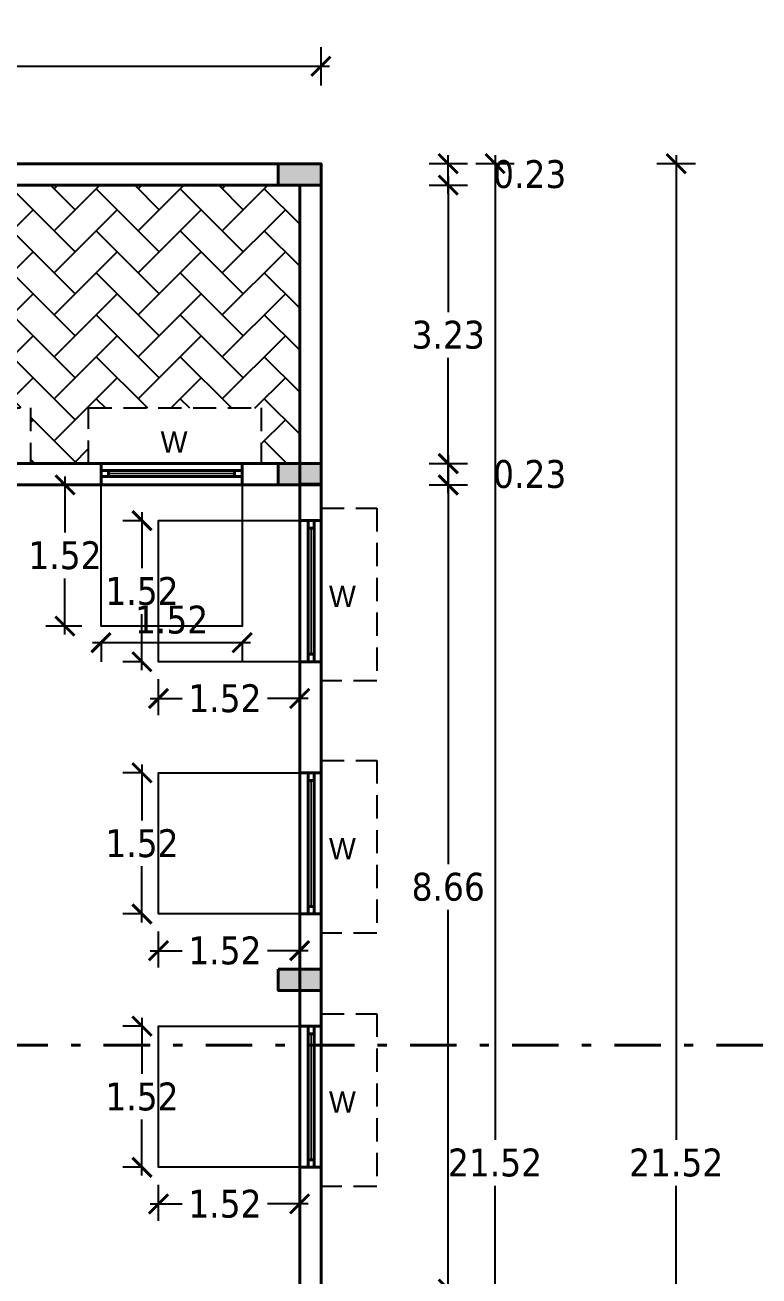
# Model space of a CAD drawing. Header units: metres. Extents: x 2770 to 3790, y -2264 to -643.
# Drawn here: x 3750.41 to 3758.31, y -2250.37 to -2236.9 of the extents above; entities that cross this region are included whole.
import ezdxf

# ---------------------------------------------------------------- set-up
doc = ezdxf.new("R2010")
doc.units = ezdxf.units.M
doc.header["$MEASUREMENT"] = 0
doc.header["$PDMODE"] = 2
doc.linetypes.add('( Hidden )', pattern=[0.375, 0.25, -0.125])
doc.linetypes.add('DASHDOT', pattern=[1, 0.5, -0.25, 0, -0.25])
for name, color, linetype in [('BLK_1_FLR_1_BLT_UP_AREA', 18, 'Continuous'), ('BLK_1_FLR_1_CARPET_AREA', 18, 'Continuous'), ('BLK_1_FLR_1_REGULAR_ROOM_1', 2, 'Continuous'), ('BLK_1_FLR_1_ROOM_1_LIGHT_VENTILATION_1', 2, 'Continuous')]:
    doc.layers.add(name, color=color, linetype=linetype)
doc.styles.add('CEN-GOT', font='arialbd.ttf')
doc.styles.add('STYLE1', font='tahoma.ttf', dxfattribs={"height": 0.4})
doc.styles.add('STYLE2', font='tahoma.ttf', dxfattribs={"height": 0.3})
doc.dimstyles.new('STY', dxfattribs={"dimscale": 0.9, "dimtxt": 0.23, "dimasz": 0.18, "dimexe": 0.15, "dimexo": 0.6, "dimgap": 0.1, "dimtad": 1, "dimtih": 1, "dimtoh": 1, "dimzin": 0, "dimdsep": 46, "dimtxsty": 'STYLE1', "dimblk": 'CLOSEDBLANK', "dimcen": 0.09375, "dimdle": 0.1, "dimse1": 1, "dimse2": 1, "dimadec": 0, "dimazin": 0, "dimtfac": 1, "dimtmove": 2, "dimatfit": 2, "dimfxl": 0, "dimtolj": 1, "dimtzin": 0, "dimarcsym": 0})

# ---------------------------------------------------------------- blocks, each defined once
blk = doc.blocks.new('_ArchTick')
at = {"color": 0, "lineweight": 0, "const_width": 0.15}
blk.add_lwpolyline([(-0.5, -0.5), (0.5, 0.5)], dxfattribs=at)
blk = doc.blocks.new('*D353')
at = {"color": 0, "lineweight": -2}
for p, q in [((3742.704, -2237.549), (3742.704, -2237.135)), ((3753.594, -2237.549), (3753.594, -2237.135)), ((3742.614, -2237.342), (3753.684, -2237.342))]:
    blk.add_line(p, q, dxfattribs=at)
at = {"layer": 'Defpoints', "color": 0, "linetype": 'ByBlock', "lineweight": -3}
for p in [(3753.594, -2237.342), (3742.704, -2240.182), (3753.594, -2240.182)]:
    blk.add_point(p, dxfattribs=at)
at = {"color": 0, "linetype": 'ByBlock', "lineweight": -2, "xscale": 0.207, "yscale": 0.207, "zscale": 0.207, "rotation": 180}
blk.add_blockref('_ArchTick', (3742.704, -2237.342), dxfattribs=at)
at = {"color": 0, "linetype": 'ByBlock', "lineweight": -2, "xscale": 0.207, "yscale": 0.207, "zscale": 0.207}
blk.add_blockref('_ArchTick', (3753.594, -2237.342), dxfattribs=at)
at = {"color": 0, "linetype": 'ByBlock', "lineweight": -3, "insert": (3748.149, -2237.095), "char_height": 0.3, "attachment_point": 5, "style": 'STYLE2'}
blk.add_mtext('\\A1;10.89', dxfattribs=at)
blk = doc.blocks.new('*D354')
at = {"color": 0, "lineweight": -2}
for p, q in [((3754.964, -2241.531), (3754.964, -2241.941)), ((3754.757, -2241.621), (3755.171, -2241.621)), ((3754.757, -2241.851), (3755.171, -2241.851))]:
    blk.add_line(p, q, dxfattribs=at)
at = {"layer": 'Defpoints', "color": 0, "linetype": 'ByBlock', "lineweight": -3}
for p in [(3752.951, -2241.621), (3752.951, -2241.851), (3754.964, -2241.851)]:
    blk.add_point(p, dxfattribs=at)
at = {"color": 0, "linetype": 'ByBlock', "lineweight": -2, "xscale": 0.207, "yscale": 0.207, "zscale": 0.207}
for p, rotation in [((3754.964, -2241.621), 90), ((3754.964, -2241.851), 270)]:
    blk.add_blockref('_ArchTick', p, dxfattribs=dict(at, rotation=rotation))
at = {"color": 0, "linetype": 'ByBlock', "lineweight": -3, "insert": (3755.841, -2241.736), "char_height": 0.3, "attachment_point": 5, "style": 'STYLE2'}
blk.add_mtext('\\A1;0.23', dxfattribs=at)
blk = doc.blocks.new('*D355')
at = {"color": 0, "lineweight": -2}
for p, q in [((3754.964, -2238.531), (3754.964, -2239.99)), ((3754.757, -2238.621), (3755.171, -2238.621)), ((3754.964, -2241.941), (3754.964, -2240.483)), ((3754.757, -2241.851), (3755.171, -2241.851))]:
    blk.add_line(p, q, dxfattribs=at)
at = {"layer": 'Defpoints', "color": 0, "linetype": 'ByBlock', "lineweight": -3}
for p in [(3753.06, -2238.621), (3754.964, -2238.621), (3752.951, -2241.851)]:
    blk.add_point(p, dxfattribs=at)
at = {"color": 0, "linetype": 'ByBlock', "lineweight": -2, "xscale": 0.207, "yscale": 0.207, "zscale": 0.207}
for p, rotation in [((3754.964, -2238.621), 90), ((3754.964, -2241.851), 270)]:
    blk.add_blockref('_ArchTick', p, dxfattribs=dict(at, rotation=rotation))
at = {"color": 0, "linetype": 'ByBlock', "lineweight": -3, "insert": (3754.964, -2240.236), "char_height": 0.3, "attachment_point": 5, "style": 'STYLE2'}
blk.add_mtext('\\A1;3.23', dxfattribs=at)
blk = doc.blocks.new('*D356')
at = {"color": 0, "lineweight": -2}
for p, q in [((3754.964, -2238.711), (3754.964, -2238.301)), ((3754.757, -2238.391), (3755.171, -2238.391)), ((3754.757, -2238.621), (3755.171, -2238.621))]:
    blk.add_line(p, q, dxfattribs=at)
at = {"layer": 'Defpoints', "color": 0, "linetype": 'ByBlock', "lineweight": -3}
for p in [(3752.664, -2238.391), (3754.964, -2238.391), (3753.06, -2238.621)]:
    blk.add_point(p, dxfattribs=at)
at = {"color": 0, "linetype": 'ByBlock', "lineweight": -2, "xscale": 0.207, "yscale": 0.207, "zscale": 0.207}
for p, rotation in [((3754.964, -2238.391), 90), ((3754.964, -2238.621), 270)]:
    blk.add_blockref('_ArchTick', p, dxfattribs=dict(at, rotation=rotation))
at = {"color": 0, "linetype": 'ByBlock', "lineweight": -3, "insert": (3755.841, -2238.506), "char_height": 0.3, "attachment_point": 5, "style": 'STYLE2'}
blk.add_mtext('\\A1;0.23', dxfattribs=at)
blk = doc.blocks.new('*D357')
at = {"color": 0, "lineweight": -2}
for p, q in [((3754.964, -2241.761), (3754.964, -2245.935)), ((3754.757, -2241.851), (3755.171, -2241.851)), ((3754.964, -2250.601), (3754.964, -2246.428)), ((3754.757, -2250.511), (3755.171, -2250.511))]:
    blk.add_line(p, q, dxfattribs=at)
at = {"layer": 'Defpoints', "color": 0, "linetype": 'ByBlock', "lineweight": -3}
for p in [(3752.951, -2241.851), (3752.304, -2250.511), (3754.964, -2250.511)]:
    blk.add_point(p, dxfattribs=at)
at = {"color": 0, "linetype": 'ByBlock', "lineweight": -2, "xscale": 0.207, "yscale": 0.207, "zscale": 0.207}
for p, rotation in [((3754.964, -2241.851), 90), ((3754.964, -2250.511), 270)]:
    blk.add_blockref('_ArchTick', p, dxfattribs=dict(at, rotation=rotation))
at = {"color": 0, "linetype": 'ByBlock', "lineweight": -3, "insert": (3754.964, -2246.181), "char_height": 0.3, "attachment_point": 5, "style": 'STYLE2'}
blk.add_mtext('\\A1;8.66', dxfattribs=at)
blk = doc.blocks.new('*D367')
at = {"color": 0, "lineweight": -2}
for p, q in [((3757.419, -2238.301), (3757.419, -2248.905)), ((3757.212, -2238.391), (3757.626, -2238.391)), ((3757.419, -2260.001), (3757.419, -2249.398)), ((3757.212, -2259.911), (3757.626, -2259.911))]:
    blk.add_line(p, q, dxfattribs=at)
at = {"layer": 'Defpoints', "color": 0, "linetype": 'ByBlock', "lineweight": -3}
for p in [(3752.664, -2238.391), (3752.664, -2259.911), (3757.419, -2259.911)]:
    blk.add_point(p, dxfattribs=at)
at = {"color": 0, "linetype": 'ByBlock', "lineweight": -2, "xscale": 0.207, "yscale": 0.207, "zscale": 0.207}
for p, rotation in [((3757.419, -2238.391), 90), ((3757.419, -2259.911), 270)]:
    blk.add_blockref('_ArchTick', p, dxfattribs=dict(at, rotation=rotation))
at = {"color": 0, "linetype": 'ByBlock', "lineweight": -3, "insert": (3757.419, -2249.151), "char_height": 0.3, "attachment_point": 5, "style": 'STYLE2'}
blk.add_mtext('\\A1;21.52', dxfattribs=at)
blk = doc.blocks.new('*D402')
at = {"layer": 'BLK_1_FLR_1_ROOM_1_LIGHT_VENTILATION_1', "color": 0, "lineweight": -2}
for p, q in [((3752.835, -2243.55), (3751.135, -2243.55)), ((3751.225, -2243.55), (3751.225, -2243.757)), ((3752.745, -2243.55), (3752.745, -2243.757))]:
    blk.add_line(p, q, dxfattribs=at)
at = {"layer": 'Defpoints', "color": 0, "linetype": 'ByBlock', "lineweight": -3}
for p in [(3751.225, -2243.371), (3752.745, -2243.371), (3751.225, -2243.55)]:
    blk.add_point(p, dxfattribs=at)
at = {"layer": 'BLK_1_FLR_1_ROOM_1_LIGHT_VENTILATION_1', "color": 0, "linetype": 'ByBlock', "lineweight": -2, "xscale": 0.207, "yscale": 0.207, "zscale": 0.207, "rotation": 180}
blk.add_blockref('_ArchTick', (3751.225, -2243.55), dxfattribs=at)
at = {"layer": 'BLK_1_FLR_1_ROOM_1_LIGHT_VENTILATION_1', "color": 0, "linetype": 'ByBlock', "lineweight": -2, "xscale": 0.207, "yscale": 0.207, "zscale": 0.207}
blk.add_blockref('_ArchTick', (3752.745, -2243.55), dxfattribs=at)
at = {"layer": 'BLK_1_FLR_1_ROOM_1_LIGHT_VENTILATION_1', "color": 0, "linetype": 'ByBlock', "lineweight": -3, "insert": (3751.985, -2243.304), "char_height": 0.3, "attachment_point": 5, "style": 'STYLE2'}
blk.add_mtext('\\A1;1.52', dxfattribs=at)
blk = doc.blocks.new('*D401')
at = {"layer": 'BLK_1_FLR_1_ROOM_1_LIGHT_VENTILATION_1', "color": 0, "lineweight": -2}
for p, q in [((3750.837, -2241.761), (3750.837, -2242.365)), ((3751.018, -2241.851), (3750.63, -2241.851)), ((3750.837, -2243.461), (3750.837, -2242.858)), ((3751.018, -2243.371), (3750.63, -2243.371))]:
    blk.add_line(p, q, dxfattribs=at)
at = {"layer": 'Defpoints', "color": 0, "linetype": 'ByBlock', "lineweight": -3}
for p in [(3750.837, -2241.851), (3751.225, -2241.851), (3751.225, -2243.371)]:
    blk.add_point(p, dxfattribs=at)
at = {"layer": 'BLK_1_FLR_1_ROOM_1_LIGHT_VENTILATION_1', "color": 0, "linetype": 'ByBlock', "lineweight": -2, "xscale": 0.207, "yscale": 0.207, "zscale": 0.207}
for p, rotation in [((3750.837, -2241.851), 90), ((3750.837, -2243.371), 270)]:
    blk.add_blockref('_ArchTick', p, dxfattribs=dict(at, rotation=rotation))
at = {"layer": 'BLK_1_FLR_1_ROOM_1_LIGHT_VENTILATION_1', "color": 0, "linetype": 'ByBlock', "lineweight": -3, "insert": (3750.837, -2242.611), "char_height": 0.3, "attachment_point": 5, "style": 'STYLE2'}
blk.add_mtext('\\A1;1.52', dxfattribs=at)
blk = doc.blocks.new('*D404')
at = {"layer": 'BLK_1_FLR_1_ROOM_1_LIGHT_VENTILATION_1', "color": 0, "lineweight": -2}
for p, q in [((3751.666, -2242.236), (3751.459, -2242.236)), ((3751.666, -2242.146), (3751.666, -2242.749)), ((3751.666, -2243.846), (3751.666, -2243.242)), ((3751.666, -2243.756), (3751.459, -2243.756))]:
    blk.add_line(p, q, dxfattribs=at)
at = {"layer": 'Defpoints', "color": 0, "linetype": 'ByBlock', "lineweight": -3}
for p in [(3751.666, -2242.236), (3751.844, -2242.236), (3751.844, -2243.756)]:
    blk.add_point(p, dxfattribs=at)
at = {"layer": 'BLK_1_FLR_1_ROOM_1_LIGHT_VENTILATION_1', "color": 0, "linetype": 'ByBlock', "lineweight": -2, "xscale": 0.207, "yscale": 0.207, "zscale": 0.207}
for p, rotation in [((3751.666, -2242.236), 90), ((3751.666, -2243.756), 270)]:
    blk.add_blockref('_ArchTick', p, dxfattribs=dict(at, rotation=rotation))
at = {"layer": 'BLK_1_FLR_1_ROOM_1_LIGHT_VENTILATION_1', "color": 0, "linetype": 'ByBlock', "lineweight": -3, "insert": (3751.666, -2242.996), "char_height": 0.3, "attachment_point": 5, "style": 'STYLE2'}
blk.add_mtext('\\A1;1.52', dxfattribs=at)
blk = doc.blocks.new('*D403')
at = {"layer": 'BLK_1_FLR_1_ROOM_1_LIGHT_VENTILATION_1', "color": 0, "lineweight": -2}
for p, q in [((3751.844, -2244.332), (3751.844, -2243.944)), ((3753.364, -2244.332), (3753.364, -2243.944)), ((3751.754, -2244.151), (3752.1, -2244.151)), ((3753.454, -2244.151), (3753.017, -2244.151))]:
    blk.add_line(p, q, dxfattribs=at)
at = {"layer": 'Defpoints', "color": 0, "linetype": 'ByBlock', "lineweight": -3}
for p in [(3753.364, -2244.151), (3751.844, -2244.539), (3753.364, -2244.539)]:
    blk.add_point(p, dxfattribs=at)
at = {"layer": 'BLK_1_FLR_1_ROOM_1_LIGHT_VENTILATION_1', "color": 0, "linetype": 'ByBlock', "lineweight": -2, "xscale": 0.207, "yscale": 0.207, "zscale": 0.207, "rotation": 180}
blk.add_blockref('_ArchTick', (3751.844, -2244.151), dxfattribs=at)
at = {"layer": 'BLK_1_FLR_1_ROOM_1_LIGHT_VENTILATION_1', "color": 0, "linetype": 'ByBlock', "lineweight": -2, "xscale": 0.207, "yscale": 0.207, "zscale": 0.207}
blk.add_blockref('_ArchTick', (3753.364, -2244.151), dxfattribs=at)
at = {"layer": 'BLK_1_FLR_1_ROOM_1_LIGHT_VENTILATION_1', "color": 0, "linetype": 'ByBlock', "lineweight": -3, "insert": (3752.559, -2244.151), "char_height": 0.3, "attachment_point": 5, "style": 'STYLE2'}
blk.add_mtext('\\A1;1.52', dxfattribs=at)
blk = doc.blocks.new('*D406')
at = {"layer": 'BLK_1_FLR_1_ROOM_1_LIGHT_VENTILATION_1', "color": 0, "lineweight": -2}
for p, q in [((3751.666, -2244.862), (3751.666, -2245.465)), ((3751.666, -2244.952), (3751.459, -2244.952)), ((3751.666, -2246.562), (3751.666, -2245.958)), ((3751.666, -2246.472), (3751.459, -2246.472))]:
    blk.add_line(p, q, dxfattribs=at)
at = {"layer": 'Defpoints', "color": 0, "linetype": 'ByBlock', "lineweight": -3}
for p in [(3751.666, -2244.952), (3751.844, -2244.952), (3751.844, -2246.472)]:
    blk.add_point(p, dxfattribs=at)
at = {"layer": 'BLK_1_FLR_1_ROOM_1_LIGHT_VENTILATION_1', "color": 0, "linetype": 'ByBlock', "lineweight": -2, "xscale": 0.207, "yscale": 0.207, "zscale": 0.207}
for p, rotation in [((3751.666, -2244.952), 90), ((3751.666, -2246.472), 270)]:
    blk.add_blockref('_ArchTick', p, dxfattribs=dict(at, rotation=rotation))
at = {"layer": 'BLK_1_FLR_1_ROOM_1_LIGHT_VENTILATION_1', "color": 0, "linetype": 'ByBlock', "lineweight": -3, "insert": (3751.666, -2245.712), "char_height": 0.3, "attachment_point": 5, "style": 'STYLE2'}
blk.add_mtext('\\A1;1.52', dxfattribs=at)
blk = doc.blocks.new('*D405')
at = {"layer": 'BLK_1_FLR_1_ROOM_1_LIGHT_VENTILATION_1', "color": 0, "lineweight": -2}
for p, q in [((3751.844, -2247.048), (3751.844, -2246.66)), ((3753.364, -2247.048), (3753.364, -2246.66)), ((3751.754, -2246.867), (3752.1, -2246.867)), ((3753.454, -2246.867), (3753.017, -2246.867))]:
    blk.add_line(p, q, dxfattribs=at)
at = {"layer": 'Defpoints', "color": 0, "linetype": 'ByBlock', "lineweight": -3}
for p in [(3753.364, -2246.867), (3751.844, -2247.255), (3753.364, -2247.255)]:
    blk.add_point(p, dxfattribs=at)
at = {"layer": 'BLK_1_FLR_1_ROOM_1_LIGHT_VENTILATION_1', "color": 0, "linetype": 'ByBlock', "lineweight": -2, "xscale": 0.207, "yscale": 0.207, "zscale": 0.207, "rotation": 180}
blk.add_blockref('_ArchTick', (3751.844, -2246.867), dxfattribs=at)
at = {"layer": 'BLK_1_FLR_1_ROOM_1_LIGHT_VENTILATION_1', "color": 0, "linetype": 'ByBlock', "lineweight": -2, "xscale": 0.207, "yscale": 0.207, "zscale": 0.207}
blk.add_blockref('_ArchTick', (3753.364, -2246.867), dxfattribs=at)
at = {"layer": 'BLK_1_FLR_1_ROOM_1_LIGHT_VENTILATION_1', "color": 0, "linetype": 'ByBlock', "lineweight": -3, "insert": (3752.559, -2246.867), "char_height": 0.3, "attachment_point": 5, "style": 'STYLE2'}
blk.add_mtext('\\A1;1.52', dxfattribs=at)
blk = doc.blocks.new('*D408')
at = {"layer": 'BLK_1_FLR_1_ROOM_1_LIGHT_VENTILATION_1', "color": 0, "lineweight": -2}
for p, q in [((3751.666, -2247.59), (3751.666, -2248.194)), ((3751.666, -2247.68), (3751.459, -2247.68)), ((3751.666, -2249.29), (3751.666, -2248.686)), ((3751.666, -2249.2), (3751.459, -2249.2))]:
    blk.add_line(p, q, dxfattribs=at)
at = {"layer": 'Defpoints', "color": 0, "linetype": 'ByBlock', "lineweight": -3}
for p in [(3751.666, -2247.68), (3751.844, -2247.68), (3751.844, -2249.2)]:
    blk.add_point(p, dxfattribs=at)
at = {"layer": 'BLK_1_FLR_1_ROOM_1_LIGHT_VENTILATION_1', "color": 0, "linetype": 'ByBlock', "lineweight": -2, "xscale": 0.207, "yscale": 0.207, "zscale": 0.207}
for p, rotation in [((3751.666, -2247.68), 90), ((3751.666, -2249.2), 270)]:
    blk.add_blockref('_ArchTick', p, dxfattribs=dict(at, rotation=rotation))
at = {"layer": 'BLK_1_FLR_1_ROOM_1_LIGHT_VENTILATION_1', "color": 0, "linetype": 'ByBlock', "lineweight": -3, "insert": (3751.666, -2248.44), "char_height": 0.3, "attachment_point": 5, "style": 'STYLE2'}
blk.add_mtext('\\A1;1.52', dxfattribs=at)
blk = doc.blocks.new('*D407')
at = {"layer": 'BLK_1_FLR_1_ROOM_1_LIGHT_VENTILATION_1', "color": 0, "lineweight": -2}
for p, q in [((3751.844, -2249.776), (3751.844, -2249.388)), ((3753.364, -2249.776), (3753.364, -2249.388)), ((3751.754, -2249.595), (3752.1, -2249.595)), ((3753.454, -2249.595), (3753.017, -2249.595))]:
    blk.add_line(p, q, dxfattribs=at)
at = {"layer": 'Defpoints', "color": 0, "linetype": 'ByBlock', "lineweight": -3}
for p in [(3753.364, -2249.595), (3751.844, -2249.983), (3753.364, -2249.983)]:
    blk.add_point(p, dxfattribs=at)
at = {"layer": 'BLK_1_FLR_1_ROOM_1_LIGHT_VENTILATION_1', "color": 0, "linetype": 'ByBlock', "lineweight": -2, "xscale": 0.207, "yscale": 0.207, "zscale": 0.207, "rotation": 180}
blk.add_blockref('_ArchTick', (3751.844, -2249.595), dxfattribs=at)
at = {"layer": 'BLK_1_FLR_1_ROOM_1_LIGHT_VENTILATION_1', "color": 0, "linetype": 'ByBlock', "lineweight": -2, "xscale": 0.207, "yscale": 0.207, "zscale": 0.207}
blk.add_blockref('_ArchTick', (3753.364, -2249.595), dxfattribs=at)
at = {"layer": 'BLK_1_FLR_1_ROOM_1_LIGHT_VENTILATION_1', "color": 0, "linetype": 'ByBlock', "lineweight": -3, "insert": (3752.559, -2249.595), "char_height": 0.3, "attachment_point": 5, "style": 'STYLE2'}
blk.add_mtext('\\A1;1.52', dxfattribs=at)
blk = doc.blocks.new('*D444')
at = {"color": 0, "lineweight": -2}
for p, q in [((3755.468, -2238.301), (3755.468, -2248.905)), ((3755.261, -2238.391), (3755.675, -2238.391)), ((3755.468, -2260.001), (3755.468, -2249.398)), ((3755.261, -2259.911), (3755.675, -2259.911))]:
    blk.add_line(p, q, dxfattribs=at)
at = {"layer": 'Defpoints', "color": 0, "linetype": 'ByBlock', "lineweight": -3}
for p in [(3750.714, -2238.391), (3750.714, -2259.911), (3755.468, -2259.911)]:
    blk.add_point(p, dxfattribs=at)
at = {"color": 0, "linetype": 'ByBlock', "lineweight": -2, "xscale": 0.207, "yscale": 0.207, "zscale": 0.207}
for p, rotation in [((3755.468, -2238.391), 90), ((3755.468, -2259.911), 270)]:
    blk.add_blockref('_ArchTick', p, dxfattribs=dict(at, rotation=rotation))
at = {"color": 0, "linetype": 'ByBlock', "lineweight": -3, "insert": (3755.468, -2249.151), "char_height": 0.3, "attachment_point": 5, "style": 'STYLE2'}
blk.add_mtext('\\A1;21.52', dxfattribs=at)

msp = doc.modelspace()

# ---------------------------------------------------------------- hatches: boundary and pattern name
at = {"linetype": 'ByBlock', "lineweight": 40}
h = msp.add_hatch(color=7, dxfattribs=at)
h.dxf.hatch_style = 1
h.paths.add_polyline_path([(3753.13441, -2238.39149), (3753.13441, -2238.62149), (3753.59441, -2238.62149), (3753.59441, -2238.39149)])
at = {"linetype": 'ByBlock', "lineweight": -3}
h = msp.add_hatch(dxfattribs=at)
h.set_pattern_fill('AR-HBONE', scale=0.08)
h.set_pattern_definition([(45, (0, 3.71608), (0, 0.45254834), [0.96, -0.32]), (135, (0.22627, 3.94235), (0, 0.45254834), [0.96, -0.32])])
h.paths.add_polyline_path([(3746.57986, -2240.31269), (3749.59575, -2240.31269), (3749.59575, -2239.7769), (3746.57986, -2239.7769)], flags=16)
h.paths.add_polyline_path([(3750.46506, -2241.62148), (3748.60536, -2241.62148), (3748.60536, -2241.02148), (3750.46506, -2241.02148)], flags=16)
h.paths.add_polyline_path([(3745.77648, -2241.62606), (3745.77648, -2241.02606), (3747.63618, -2241.02606), (3747.63618, -2241.62606), (3751.0896, -2241.62606), (3751.0896, -2241.02606), (3752.95071, -2241.02606), (3752.95071, -2241.62606), (3753.36441, -2241.62606), (3753.36441, -2238.62606), (3753.13441, -2238.62606), (3742.93671, -2238.62606), (3742.93671, -2241.62606), (3743.76897, -2241.62606), (3743.76897, -2241.62148), (3745.20592, -2241.62148), (3745.20592, -2241.62606)])
at = {"linetype": 'ByBlock', "lineweight": 40}
h = msp.add_hatch(color=7, dxfattribs=at)
h.dxf.hatch_style = 1
h.paths.add_polyline_path([(3753.13441, -2241.62148), (3753.13441, -2241.85148), (3753.59441, -2241.85148), (3753.59441, -2241.62148)])
h = msp.add_hatch(color=7, dxfattribs=at)
h.dxf.hatch_style = 1
h.paths.add_polyline_path([(3753.13441, -2247.06539), (3753.13441, -2247.29539), (3753.59441, -2247.29539), (3753.59441, -2247.06539)])

# ---------------------------------------------------------------- linework, layer by layer
at = {"color": 7, "linetype": 'ByBlock', "lineweight": 40}
for p, q in [((3742.70441, -2238.39149), (3753.59441, -2238.39149)), ((3753.59441, -2238.39149), (3753.59441, -2259.91149)), ((3742.93441, -2238.62149), (3753.36441, -2238.62149)), ((3753.36441, -2238.62149), (3753.36441, -2250.51149)), ((3751.22505, -2241.85148), (3751.22505, -2241.62288)), ((3752.74505, -2241.69544), (3751.22505, -2241.69544)), ((3751.30626, -2241.69544), (3751.30626, -2241.75944)), ((3752.66384, -2241.75944), (3752.66384, -2241.69544)), ((3752.74505, -2241.85148), (3752.74505, -2241.62288)), ((3752.74505, -2241.75944), (3751.22505, -2241.75944)), ((3753.36441, -2241.84296), (3753.59301, -2241.84296)), ((3753.36441, -2242.23553), (3753.59301, -2242.23553)), ((3753.45644, -2243.75553), (3753.45644, -2242.23553)), ((3753.52044, -2243.75553), (3753.52044, -2242.23553)), ((3753.52044, -2242.31674), (3753.45644, -2242.31674)), ((3753.45644, -2243.67432), (3753.52044, -2243.67432)), ((3753.36441, -2243.75553), (3753.59301, -2243.75553)), ((3753.36441, -2244.95162), (3753.59301, -2244.95162)), ((3753.45644, -2246.47162), (3753.45644, -2244.95162)), ((3753.52044, -2245.03283), (3753.45644, -2245.03283)), ((3753.52044, -2246.47162), (3753.52044, -2244.95162)), ((3753.45644, -2246.39041), (3753.52044, -2246.39041)), ((3753.36441, -2246.47162), (3753.59301, -2246.47162)), ((3753.36441, -2247.68002), (3753.59301, -2247.68002)), ((3753.45644, -2249.20002), (3753.45644, -2247.68002)), ((3753.52044, -2249.20002), (3753.52044, -2247.68002)), ((3753.52044, -2247.76123), (3753.45644, -2247.76123)), ((3753.36441, -2249.20002), (3753.59301, -2249.20002)), ((3753.45644, -2249.11881), (3753.52044, -2249.11881))]:
    msp.add_line(p, q, dxfattribs=at)
at = {"color": 7, "linetype": 'DASHDOT', "lineweight": 40}
msp.add_line((3739.15296, -2247.88394), (3776.57023, -2247.88394), dxfattribs=at)
at = {"color": 7, "linetype": 'ByBlock', "lineweight": 40}
for points in [[(3753.13441, -2238.39149), (3753.13441, -2238.62149), (3753.59441, -2238.62149), (3753.59441, -2238.39149), (3753.13441, -2238.39149)], [(3745.12269, -2241.62148), (3753.36441, -2241.62148)], [(3753.13441, -2241.62148), (3753.13441, -2241.85148), (3753.59441, -2241.85148), (3753.59441, -2241.62148), (3753.13441, -2241.62148)], [(3745.12269, -2241.85148), (3753.36441, -2241.85148)], [(3753.13441, -2247.06539), (3753.13441, -2247.29539), (3753.59441, -2247.29539), (3753.59441, -2247.06539), (3753.13441, -2247.06539)]]:
    msp.add_lwpolyline(points, dxfattribs=at)
at = {"color": 7, "linetype": '( Hidden )', "lineweight": -3}
for points in [[(3748.60536, -2241.62148), (3748.60536, -2241.02148), (3750.46506, -2241.02148), (3750.46506, -2241.62148)], [(3751.091, -2241.62148), (3751.091, -2241.02148), (3752.95071, -2241.02148), (3752.95071, -2241.62148)], [(3753.59441, -2242.10148), (3754.19441, -2242.10148), (3754.19441, -2243.96119), (3753.59441, -2243.96119)], [(3753.59441, -2244.81757), (3754.19441, -2244.81757), (3754.19441, -2246.67728), (3753.59441, -2246.67728)], [(3753.59441, -2247.54597), (3754.19441, -2247.54597), (3754.19441, -2249.40568), (3753.59441, -2249.40568)]]:
    msp.add_lwpolyline(points, dxfattribs=at)
at = {"color": 7, "linetype": 'ByBlock', "lineweight": -3}
msp.add_lwpolyline([(3742.70441, -2241.62148), (3753.59441, -2241.62148), (3753.59441, -2259.91148), (3742.70441, -2259.91148)], close=True, dxfattribs=at)
at = {"color": 7, "linetype": 'ByBlock', "lineweight": 40, "const_width": 0.01905}
for points in [[(3752.66384, -2241.72744), (3751.30626, -2241.72744)], [(3753.48844, -2243.67432), (3753.48844, -2242.31674)], [(3753.48844, -2246.39041), (3753.48844, -2245.03283)], [(3753.48844, -2249.11881), (3753.48844, -2247.76123)]]:
    msp.add_lwpolyline(points, dxfattribs=at)
at = {"layer": 'BLK_1_FLR_1_BLT_UP_AREA', "color": 18}
msp.add_lwpolyline([(3742.70441, -2241.62149), (3753.59441, -2241.62149), (3753.59441, -2259.91149), (3742.70441, -2259.91149)], close=True, dxfattribs=at)
at = {"layer": 'BLK_1_FLR_1_CARPET_AREA', "color": 18, "linetype": 'ByBlock', "lineweight": -3}
msp.add_lwpolyline([(3746.63056, -2250.51148), (3753.36441, -2250.51148), (3753.36441, -2241.85147), (3742.93441, -2241.85147), (3742.93441, -2259.68148), (3749.03861, -2259.68148), (3749.03861, -2256.07148), (3746.63056, -2256.07148), (3746.63056, -2250.51148)], close=True, dxfattribs=at)
at = {"layer": 'BLK_1_FLR_1_REGULAR_ROOM_1', "color": 2, "linetype": 'ByBlock', "lineweight": -3}
msp.add_lwpolyline([(3746.63056, -2250.51148), (3753.36441, -2250.51148), (3753.36441, -2241.85147), (3742.93441, -2241.85147), (3742.93441, -2259.68148), (3749.03861, -2259.68148), (3749.03861, -2256.07148), (3746.63056, -2256.07148), (3746.63056, -2250.51148)], close=True, dxfattribs=at)
at = {"layer": 'BLK_1_FLR_1_ROOM_1_LIGHT_VENTILATION_1', "color": 2, "linetype": 'ByBlock', "lineweight": -3}
for points in [[(3752.74505, -2241.85148), (3752.74505, -2243.37148), (3751.22505, -2243.37148), (3751.22505, -2241.85148)], [(3753.36441, -2243.75553), (3751.84441, -2243.75553), (3751.84441, -2242.23553), (3753.36441, -2242.23553)], [(3753.36441, -2246.47162), (3751.84441, -2246.47162), (3751.84441, -2244.95162), (3753.36441, -2244.95162)], [(3753.36441, -2249.20002), (3751.84441, -2249.20002), (3751.84441, -2247.68002), (3753.36441, -2247.68002)]]:
    msp.add_lwpolyline(points, close=True, dxfattribs=at)

# ---------------------------------------------------------------- texts
at = {"color": 7, "lineweight": 40, "ltscale": 1.5, "char_height": 0.23, "width": 2.4007382, "attachment_point": 7, "style": 'CEN-GOT'}
for insert in [(3751.86626, -2241.50351), (3753.67936, -2243.16657), (3753.67936, -2245.88266), (3753.67936, -2248.61106)]:
    msp.add_mtext('\\pt3.45;{\\fFootlight MT Light|b0|i0|c0|p18;W}', dxfattribs=dict(at, insert=insert))

# ---------------------------------------------------------------- dimensions: what is measured, and where the dimension line sits
at = {"color": 7, "linetype": 'ByBlock', "lineweight": -3}
dim = msp.add_linear_dim(base=(3753.59441, -2237.34168), p1=(3742.70441, -2240.18154), p2=(3753.59441, -2240.18154), dimstyle='STY', override={"dimtxt": 0.3, "dimasz": 0.23, "dimexe": 0.23, "dimexo": 0.23, "dimtxsty": 'STYLE2', "dimblk": 'ArchTick', "dimcen": 0.23, "dimse1": 0, "dimse2": 0, "dimldrblk": 'ArchTick', "dimfxl": 0.23, "dimfxlon": 1, "dimtfill": 1, "dimtfillclr": 256, "dimarcsym": 1}, dxfattribs=at)
dim.commit()
dim.dimension.update_dxf_attribs({"geometry": '*D353', "text_midpoint": (3748.14941, -2237.09483)})
for base, p1, p2, picture, middle in [((3755.46846, -2259.91149), (3750.71423, -2238.39149), (3750.71403, -2259.91149), '*D444', (3755.46846, -2249.15149)), ((3754.96428, -2238.39149), (3753.06028, -2238.62149), (3752.66424, -2238.39149), '*D356', (3755.84127, -2238.50649)), ((3757.41867, -2259.91149), (3752.66443, -2238.39149), (3752.66424, -2259.91149), '*D367', (3757.41867, -2249.15149)), ((3754.96428, -2238.62149), (3752.95059, -2241.85148), (3753.06028, -2238.62149), '*D355', (3754.96428, -2240.23648)), ((3754.96435, -2241.85148), (3752.95071, -2241.62148), (3752.95071, -2241.85148), '*D354', (3755.84133, -2241.73648)), ((3754.96435, -2250.51149), (3752.95071, -2241.85148), (3752.304, -2250.51149), '*D357', (3754.96435, -2246.18148))]:
    dim = msp.add_linear_dim(base=base, p1=p1, p2=p2, angle=90, dimstyle='STY', override={"dimtxt": 0.3, "dimasz": 0.23, "dimexe": 0.23, "dimexo": 0.23, "dimtxsty": 'STYLE2', "dimblk": 'ArchTick', "dimcen": 0.23, "dimse1": 0, "dimse2": 0, "dimldrblk": 'ArchTick', "dimfxl": 0.23, "dimfxlon": 1, "dimtfill": 1, "dimtfillclr": 256, "dimarcsym": 1}, dxfattribs=at)
    dim.commit()
    dim.dimension.update_dxf_attribs({"geometry": picture, "text_midpoint": middle})
at = {"layer": 'BLK_1_FLR_1_ROOM_1_LIGHT_VENTILATION_1', "color": 232, "linetype": 'ByBlock', "lineweight": -3}
for p1, p2, distance, picture, middle in [((3751.22505, -2243.37148), (3751.22505, -2241.85148), 0.38805, '*D401', (3750.83699, -2242.61148)), ((3751.84441, -2243.75553), (3751.84441, -2242.23553), 0.17877, '*D404', (3751.66563, -2242.99553)), ((3752.74505, -2243.37148), (3751.22505, -2243.37148), 0.17877, '*D402', (3751.98505, -2243.304)), ((3751.84441, -2246.47162), (3751.84441, -2244.95162), 0.17877, '*D406', (3751.66563, -2245.71162)), ((3751.84441, -2249.20002), (3751.84441, -2247.68002), 0.17877, '*D408', (3751.66563, -2248.44002))]:
    dim = msp.add_aligned_dim(p1=p1, p2=p2, distance=distance, dimstyle='STY', override={"dimtxt": 0.3, "dimasz": 0.23, "dimexe": 0.23, "dimexo": 0.23, "dimtxsty": 'STYLE2', "dimblk": 'ArchTick', "dimcen": 0.23, "dimse1": 0, "dimse2": 0, "dimldrblk": 'ArchTick', "dimfxl": 0.23, "dimfxlon": 1, "dimtfill": 1, "dimtfillclr": 256, "dimarcsym": 1}, dxfattribs=at)
    dim.commit()
    dim.dimension.update_dxf_attribs({"geometry": picture, "text_midpoint": middle})
for base, p1, p2, picture, middle in [((3753.36441, -2244.15062), (3751.84441, -2244.53867), (3753.36441, -2244.53867), '*D403', (3752.55859, -2244.15062)), ((3753.36441, -2246.86671), (3751.84441, -2247.25476), (3753.36441, -2247.25476), '*D405', (3752.55859, -2246.86671)), ((3753.36441, -2249.59511), (3751.84441, -2249.98316), (3753.36441, -2249.98316), '*D407', (3752.55859, -2249.59511))]:
    dim = msp.add_linear_dim(base=base, p1=p1, p2=p2, angle=0, dimstyle='STY', override={"dimtxt": 0.3, "dimasz": 0.23, "dimexe": 0.23, "dimexo": 0.23, "dimtxsty": 'STYLE2', "dimblk": 'ArchTick', "dimcen": 0.23, "dimse1": 0, "dimse2": 0, "dimldrblk": 'ArchTick', "dimfxl": 0.23, "dimfxlon": 1, "dimtfill": 1, "dimtfillclr": 256, "dimarcsym": 1}, dxfattribs=at)
    dim.commit()
    dim.dimension.update_dxf_attribs({"geometry": picture, "text_midpoint": middle, "dimtype": 161})

doc.saveas('drawing.dxf')
